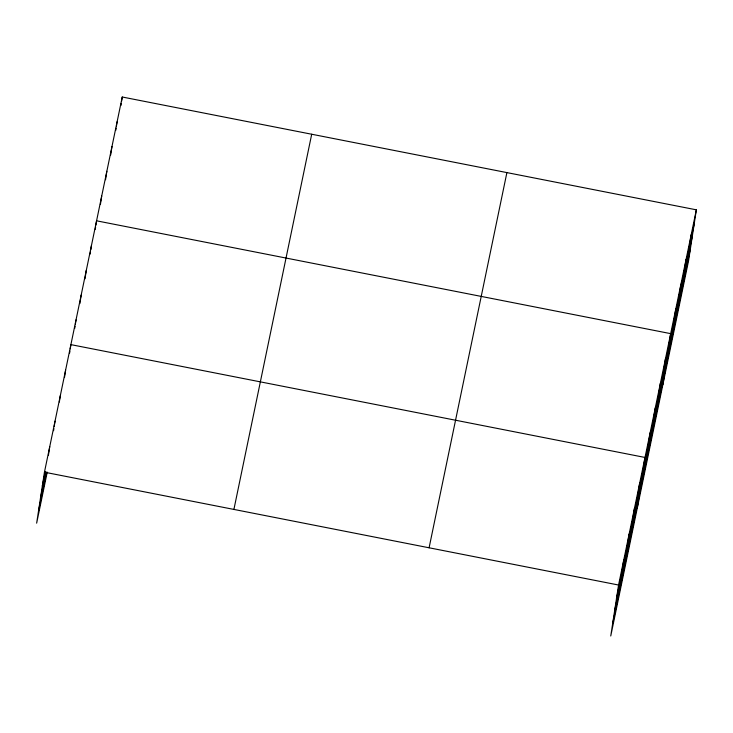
<?xml version="1.0" encoding="UTF-8"?>
<svg xmlns="http://www.w3.org/2000/svg" width="733" height="733" viewBox="0 0 733 733"><rect width="100%" height="100%" fill="white"/><g stroke="black" fill="none" stroke-linecap="round" stroke-linejoin="round"><path stroke-width="1.1" d="M696.35 209.83L618.56 585.026L610.754 635.997L688.553 260.811L696.35 209.83L122.246 97.003L44.447 472.189L36.65 523.17L47.233 472.144M48.442 455.166L49.743 446.681M53.573 430.711L53.894 428.594M54.215 426.469L55.03 421.163M59.346 402.014L60.317 395.655M64.477 377.568L65.613 370.138M69.598 353.114L69.928 350.988M70.249 348.871L70.899 344.629L645.003 457.456L637.206 508.436M74.739 328.347L75.059 326.231M75.389 324.105L76.03 319.863M79.87 303.59L81.171 295.106M85.001 278.824L86.302 270.34M90.141 254.067L90.461 251.941M90.791 249.825L91.433 245.582M95.272 229.301L95.602 227.175M95.922 225.058L96.573 220.816L670.677 333.643L662.879 384.623M100.403 204.534L101.704 196.05M105.543 179.777L106.844 171.293M110.674 155.011L111.975 146.527M115.814 130.254L116.135 128.128M116.455 126.012L117.106 121.77M120.945 105.488L121.266 103.371M121.596 101.246L122.246 97.003M621.74 573.298L623.847 559.508M627.027 547.789L629.134 534M632.313 522.272L634.43 508.482M637.609 496.763L639.717 482.974M648.027 446.489L650.144 432.699M653.167 421.722L655.275 407.933M658.298 396.956L660.406 383.176M663.438 372.199L665.546 358.41M673.7 322.676L675.817 308.886M678.84 297.91L680.948 284.12M683.971 273.143L686.079 259.363M689.102 248.386L691.219 234.597M42.34 485.979L45.327 471.557M40.462 498.248L45.748 472.739M38.528 510.892L46.582 472.07M233.909 509.426L311.699 134.24M429.098 547.789L506.897 172.603M616.444 598.815L694.243 223.62M614.575 611.084L692.364 235.898M612.632 623.728L690.431 248.533M44.447 472.189L618.56 585.026"/></g></svg>
